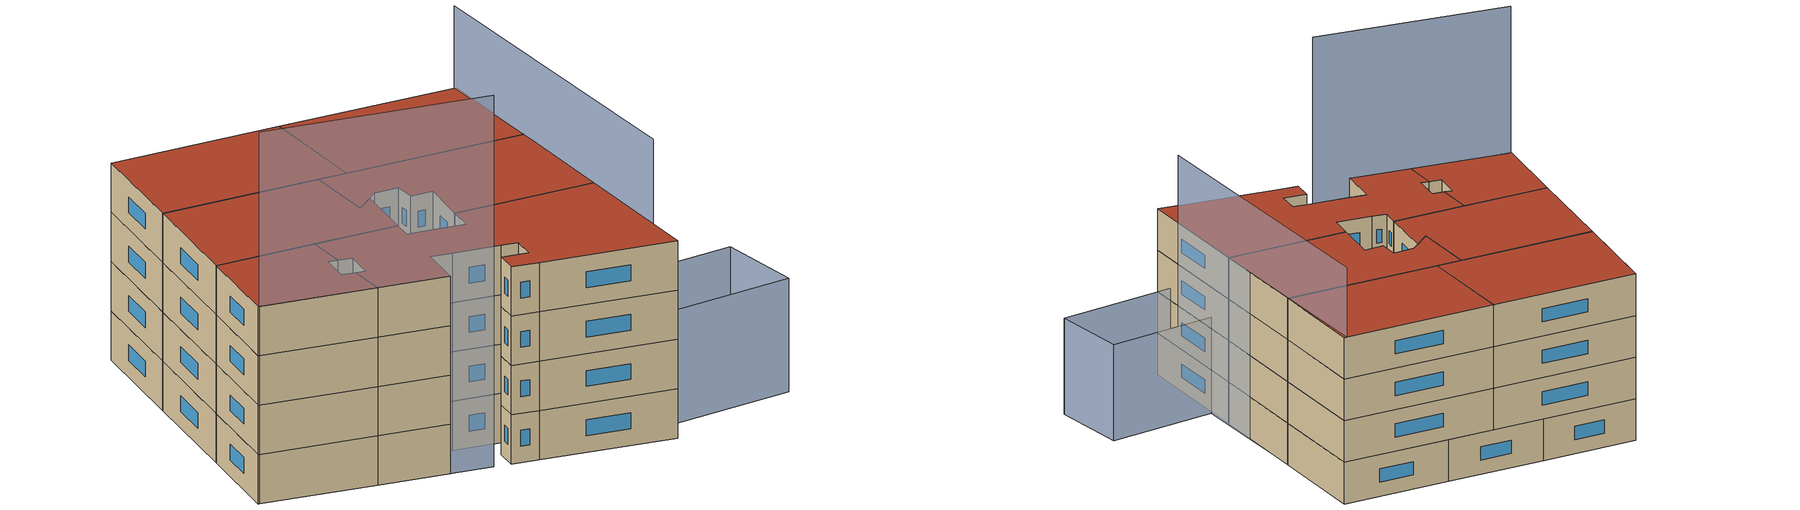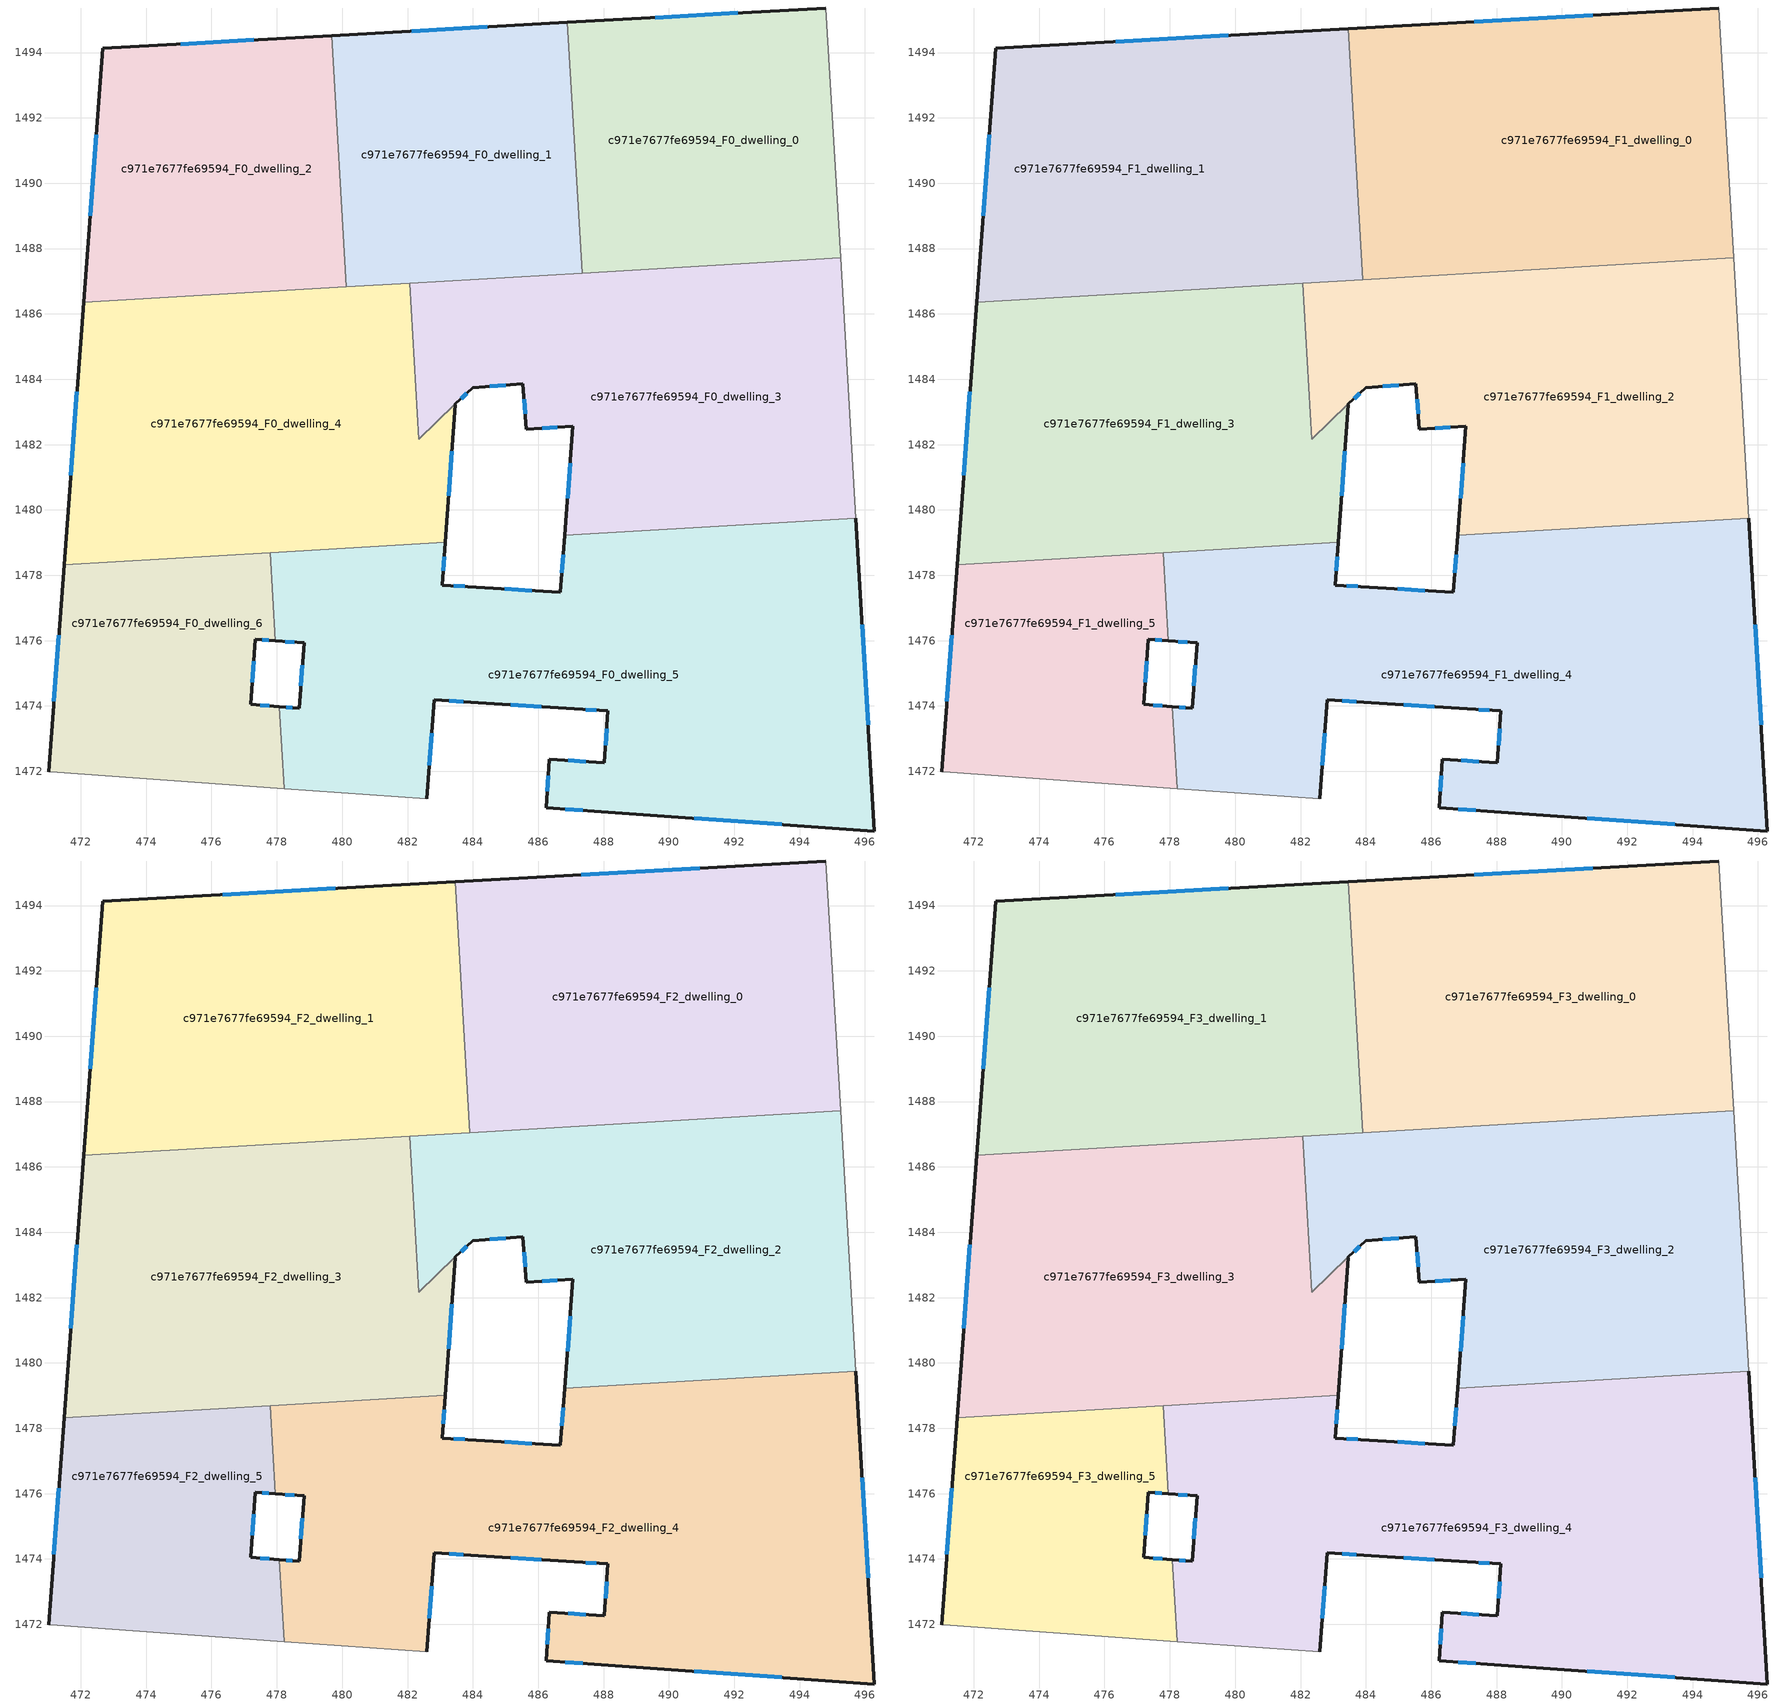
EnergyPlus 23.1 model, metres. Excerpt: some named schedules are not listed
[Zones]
c971e7677fe69594_F0_dwelling_0
 floor ground (EU_floor_Construction): 494.8,1495.36 495.26,1487.71 487.34,1487.25 486.89,1494.92 z0
 wall outside (EU_wall_Construction): 494.8,1495.36 486.89,1494.92 z0:3
 wall to c971e7677fe69594_F0_dwelling_1 (EU_wall_Construction): 486.89,1494.92 487.34,1487.25 z0:3
 wall adiabatic (EU_wall_Construction): 495.26,1487.71 494.8,1495.36 z0:3
 wall to c971e7677fe69594_F0_dwelling_3 (EU_wall_Construction): 487.34,1487.25 495.26,1487.71 z0:3
 window (EU_Window_Construction): 492.11,1495.21 489.58,1495.07 z1.02:1.98
c971e7677fe69594_F0_dwelling_1
 floor ground (EU_floor_Construction): 486.89,1494.92 487.34,1487.25 480.13,1486.83 479.68,1494.52 z0
 wall outside (EU_wall_Construction): 486.89,1494.92 479.68,1494.52 z0:3
 wall to c971e7677fe69594_F0_dwelling_2 (EU_wall_Construction): 479.68,1494.52 480.13,1486.83 z0:3
 wall to c971e7677fe69594_F0_dwelling_4 (EU_wall_Construction): 480.13,1486.83 482.06,1486.94 z0:3
 wall to c971e7677fe69594_F0_dwelling_3 (EU_wall_Construction): 482.07,1486.94 487.34,1487.25 z0:3
 window (EU_Window_Construction): 484.44,1494.79 482.13,1494.66 z1.02:1.98
c971e7677fe69594_F0_dwelling_2
 floor ground (EU_floor_Construction): 479.68,1494.52 480.13,1486.83 472.09,1486.36 472.67,1494.13 z0
 wall outside (EU_wall_Construction): 479.68,1494.52 472.67,1494.13 472.09,1486.36 z0:3
 wall to c971e7677fe69594_F0_dwelling_4 (EU_wall_Construction): 472.09,1486.36 480.13,1486.83 z0:3
 window (EU_Window_Construction): 472.47,1491.48 472.28,1489 / 477.29,1494.39 475.05,1494.26 z1.02:1.98
c971e7677fe69594_F0_dwelling_3
 floor ground (EU_floor_Construction): 495.26,1487.71 495.73,1479.74 486.81,1479.22 487.06,1482.57 485.64,1482.47 485.53,1483.86 484,1483.75 483.45,1483.23 482.35,1482.17 482.07,1486.94 z0
 wall outside (EU_wall_Construction): 483.45,1483.23 484,1483.75 485.53,1483.86 485.64,1482.47 487.06,1482.57 486.81,1479.22 z0:3
 wall to c971e7677fe69594_F0_dwelling_4 (EU_wall_Construction): 482.07,1486.94 482.35,1482.17 483.45,1483.23 z0:3
 wall adiabatic (EU_wall_Construction): 495.73,1479.74 495.26,1487.71 z0:3
 wall to c971e7677fe69594_F0_dwelling_5 (EU_wall_Construction): 486.81,1479.22 495.73,1479.74 z0:3
 window (EU_Window_Construction): 486.12,1482.5 486.58,1482.53 / 485.57,1483.39 485.6,1482.94 / 484.52,1483.79 485.01,1483.82 / 483.64,1483.41 483.81,1483.57 / 486.98,1481.43 486.9,1480.36 z1.02:1.98
c971e7677fe69594_F0_dwelling_4
 floor ground (EU_floor_Construction): 482.06,1486.94 482.35,1482.17 483.45,1483.23 483.15,1479.01 471.49,1478.32 472.09,1486.36 z0
 wall outside (EU_wall_Construction): 483.15,1479.01 483.45,1483.23 / 472.09,1486.36 471.49,1478.32 z0:3
 wall to c971e7677fe69594_F0_dwelling_6 (EU_wall_Construction): 471.49,1478.32 477.8,1478.69 z0:3
 wall to c971e7677fe69594_F0_dwelling_5 (EU_wall_Construction): 477.8,1478.69 483.15,1479.01 z0:3
 window (EU_Window_Construction): 483.26,1480.44 483.35,1481.79 / 471.88,1483.62 471.69,1481.06 z1.02:1.98
c971e7677fe69594_F0_dwelling_5
 floor ground (EU_floor_Construction): 495.73,1479.74 496.29,1470.17 487.93,1470.77 486.25,1470.88 486.34,1472.37 488.03,1472.26 488.13,1473.85 487.1,1473.91 484.16,1474.1 482.81,1474.2 482.58,1471.16 478.22,1471.47 478.07,1473.98 478.69,1473.94 478.83,1475.93 477.96,1476 477.8,1478.69 483.15,1479.01 483.06,1477.7 484.1,1477.64 486.68,1477.48 486.81,1479.22 z0
 wall outside (EU_wall_Construction): 482.58,1471.16 482.81,1474.2 484.16,1474.1 487.1,1473.91 488.13,1473.85 488.03,1472.26 486.34,1472.37 486.25,1470.88 487.93,1470.77 496.29,1470.17 495.73,1479.74 / 477.96,1476 478.83,1475.93 478.69,1473.94 478.07,1473.98 / 486.81,1479.22 486.68,1477.48 484.1,1477.64 483.06,1477.7 483.15,1479.01 z0:3
 wall adiabatic (EU_wall_Construction): 478.22,1471.47 482.58,1471.16 z0:3
 wall to c971e7677fe69594_F0_dwelling_6 (EU_wall_Construction): 478.07,1473.98 478.22,1471.47 / 477.8,1478.69 477.96,1476 z0:3
 window (EU_Window_Construction): 482.66,1472.19 482.73,1473.16 / 478.48,1473.95 478.28,1473.97 / 478.78,1475.25 478.74,1474.61 / 478.25,1475.97 478.53,1475.95 / 483.09,1478.15 483.12,1478.56 / 483.75,1477.66 483.42,1477.68 / 485.8,1477.53 484.98,1477.58 / 486.77,1478.63 486.72,1478.07 / 496.1,1473.43 495.92,1476.49 / 490.78,1470.57 493.45,1470.38 / 486.82,1470.84 487.36,1470.81 / 486.31,1471.87 486.28,1471.39 / 487.45,1472.3 486.92,1472.34 / 488.09,1473.31 488.06,1472.8 / 487.45,1473.89 487.78,1473.87 / 485.16,1474.04 486.1,1473.98 / 483.27,1474.17 483.7,1474.13 z1.02:1.98
c971e7677fe69594_F0_dwelling_6
 floor ground (EU_floor_Construction): 477.8,1478.69 477.96,1476 477.34,1476.04 477.2,1474.05 478.07,1473.98 478.22,1471.47 471.07,1471.98 471.01,1471.98 471.49,1478.32 z0
 wall outside (EU_wall_Construction): 478.07,1473.98 477.2,1474.05 477.34,1476.04 477.96,1476 / 471.49,1478.32 471.01,1471.98 z0:3
 wall adiabatic (EU_wall_Construction): 471.01,1471.98 471.07,1471.98 478.22,1471.47 z0:3
 window (EU_Window_Construction): 477.55,1476.03 477.75,1476.01 / 477.25,1474.73 477.29,1475.37 / 477.77,1474.01 477.49,1474.03 / 471.32,1476.17 471.17,1474.14 z1.02:1.98
c971e7677fe69594_F1_dwelling_0
 floor to c971e7677fe69594_F0_dwelling_0 (EU_floor_Construction): 494.8,1495.36 495.26,1487.71 487.34,1487.25 486.89,1494.92 z3
 floor to c971e7677fe69594_F0_dwelling_1 (EU_floor_Construction): 486.89,1494.92 487.34,1487.25 483.9,1487.05 483.45,1494.73 z3
 wall outside (EU_wall_Construction): 494.8,1495.36 483.45,1494.73 z3:6
 wall to c971e7677fe69594_F1_dwelling_1 (EU_wall_Construction): 483.45,1494.73 483.9,1487.05 z3:6
 wall adiabatic (EU_wall_Construction): 495.26,1487.71 494.8,1495.36 z3:6
 wall to c971e7677fe69594_F1_dwelling_2 (EU_wall_Construction): 483.9,1487.05 495.26,1487.71 z3:6
 window (EU_Window_Construction): 490.94,1495.15 487.32,1494.95 z4.02:4.98
c971e7677fe69594_F1_dwelling_1
 floor to c971e7677fe69594_F0_dwelling_1 (EU_floor_Construction): 483.45,1494.73 483.9,1487.05 480.13,1486.83 479.68,1494.52 z3
 floor to c971e7677fe69594_F0_dwelling_2 (EU_floor_Construction): 479.68,1494.52 480.13,1486.83 472.09,1486.36 472.67,1494.13 z3
 wall outside (EU_wall_Construction): 483.45,1494.73 472.67,1494.13 472.09,1486.36 z3:6
 wall to c971e7677fe69594_F1_dwelling_3 (EU_wall_Construction): 472.09,1486.36 482.06,1486.94 z3:6
 wall to c971e7677fe69594_F1_dwelling_2 (EU_wall_Construction): 482.07,1486.94 483.9,1487.05 z3:6
 window (EU_Window_Construction): 472.47,1491.48 472.28,1489 / 479.78,1494.53 476.34,1494.33 z4.02:4.98
c971e7677fe69594_F1_dwelling_2
 floor to c971e7677fe69594_F0_dwelling_3 (EU_floor_Construction): 495.26,1487.71 495.73,1479.74 486.81,1479.22 487.06,1482.57 485.64,1482.47 485.53,1483.86 484,1483.75 483.45,1483.23 482.35,1482.17 482.07,1486.94 z3
 wall outside (EU_wall_Construction): 483.45,1483.23 484,1483.75 485.53,1483.86 485.64,1482.47 487.06,1482.57 486.81,1479.22 z3:6
 wall to c971e7677fe69594_F1_dwelling_3 (EU_wall_Construction): 482.07,1486.94 482.35,1482.17 483.45,1483.23 z3:6
 wall adiabatic (EU_wall_Construction): 495.73,1479.74 495.26,1487.71 z3:6
 wall to c971e7677fe69594_F1_dwelling_4 (EU_wall_Construction): 486.81,1479.22 495.73,1479.74 z3:6
 window (EU_Window_Construction): 486.12,1482.5 486.58,1482.53 / 485.57,1483.39 485.6,1482.94 / 484.52,1483.79 485.01,1483.82 / 483.64,1483.41 483.81,1483.57 / 486.98,1481.43 486.9,1480.36 z4.02:4.98
c971e7677fe69594_F1_dwelling_3
 floor to c971e7677fe69594_F0_dwelling_4 (EU_floor_Construction): 482.06,1486.94 482.35,1482.17 483.45,1483.23 483.15,1479.01 471.49,1478.32 472.09,1486.36 z3
 wall outside (EU_wall_Construction): 483.15,1479.01 483.45,1483.23 / 472.09,1486.36 471.49,1478.32 z3:6
 wall to c971e7677fe69594_F1_dwelling_5 (EU_wall_Construction): 471.49,1478.32 477.8,1478.69 z3:6
 wall to c971e7677fe69594_F1_dwelling_4 (EU_wall_Construction): 477.8,1478.69 483.15,1479.01 z3:6
 window (EU_Window_Construction): 483.26,1480.44 483.35,1481.79 / 471.88,1483.62 471.69,1481.06 z4.02:4.98
c971e7677fe69594_F1_dwelling_4
 floor to c971e7677fe69594_F0_dwelling_5 (EU_floor_Construction): 495.73,1479.74 496.29,1470.17 487.93,1470.77 486.25,1470.88 486.34,1472.37 488.03,1472.26 488.13,1473.85 487.1,1473.91 484.16,1474.1 482.81,1474.2 482.58,1471.16 478.22,1471.47 478.07,1473.98 478.69,1473.94 478.83,1475.93 477.96,1476 477.8,1478.69 483.15,1479.01 483.06,1477.7 484.1,1477.64 486.68,1477.48 486.81,1479.22 z3
 wall outside (EU_wall_Construction): 482.58,1471.16 482.81,1474.2 484.16,1474.1 487.1,1473.91 488.13,1473.85 488.03,1472.26 486.34,1472.37 486.25,1470.88 487.93,1470.77 496.29,1470.17 495.73,1479.74 / 477.96,1476 478.83,1475.93 478.69,1473.94 478.07,1473.98 / 486.81,1479.22 486.68,1477.48 484.1,1477.64 483.06,1477.7 483.15,1479.01 z3:6
 wall adiabatic (EU_wall_Construction): 478.22,1471.47 482.58,1471.16 z3:6
 wall to c971e7677fe69594_F1_dwelling_5 (EU_wall_Construction): 478.07,1473.98 478.22,1471.47 / 477.8,1478.69 477.96,1476 z3:6
 window (EU_Window_Construction): 482.66,1472.19 482.73,1473.16 / 478.48,1473.95 478.28,1473.97 / 478.78,1475.25 478.74,1474.61 / 478.25,1475.97 478.53,1475.95 / 483.09,1478.15 483.12,1478.56 / 483.75,1477.66 483.42,1477.68 / 485.8,1477.53 484.98,1477.58 / 486.77,1478.63 486.72,1478.07 / 496.1,1473.43 495.92,1476.49 / 490.78,1470.57 493.45,1470.38 / 486.82,1470.84 487.36,1470.81 / 486.31,1471.87 486.28,1471.39 / 487.45,1472.3 486.92,1472.34 / 488.09,1473.31 488.06,1472.8 / 487.45,1473.89 487.78,1473.87 / 485.16,1474.04 486.1,1473.98 / 483.27,1474.17 483.7,1474.13 z4.02:4.98
c971e7677fe69594_F1_dwelling_5
 floor to c971e7677fe69594_F0_dwelling_6 (EU_floor_Construction): 477.8,1478.69 477.96,1476 477.34,1476.04 477.2,1474.05 478.07,1473.98 478.22,1471.47 471.07,1471.98 471.01,1471.98 471.49,1478.32 z3
 wall outside (EU_wall_Construction): 478.07,1473.98 477.2,1474.05 477.34,1476.04 477.96,1476 / 471.49,1478.32 471.01,1471.98 z3:6
 wall adiabatic (EU_wall_Construction): 471.01,1471.98 471.07,1471.98 478.22,1471.47 z3:6
 window (EU_Window_Construction): 477.55,1476.03 477.75,1476.01 / 477.25,1474.73 477.29,1475.37 / 477.77,1474.01 477.49,1474.03 / 471.32,1476.17 471.17,1474.14 z4.02:4.98
c971e7677fe69594_F2_dwelling_0
 floor to c971e7677fe69594_F1_dwelling_0 (EU_floor_Construction): 494.8,1495.36 495.26,1487.71 483.9,1487.05 483.45,1494.73 z6
 wall outside (EU_wall_Construction): 494.8,1495.36 483.45,1494.73 z6:9
 wall to c971e7677fe69594_F2_dwelling_1 (EU_wall_Construction): 483.45,1494.73 483.9,1487.05 z6:9
 wall adiabatic (EU_wall_Construction): 495.26,1487.71 494.8,1495.36 z6:9
 wall to c971e7677fe69594_F2_dwelling_2 (EU_wall_Construction): 483.9,1487.05 495.26,1487.71 z6:9
 window (EU_Window_Construction): 490.94,1495.15 487.32,1494.95 z7.02:7.98
c971e7677fe69594_F2_dwelling_1
 floor to c971e7677fe69594_F1_dwelling_1 (EU_floor_Construction): 483.45,1494.73 483.9,1487.05 472.09,1486.36 472.67,1494.13 z6
 wall outside (EU_wall_Construction): 483.45,1494.73 472.67,1494.13 472.09,1486.36 z6:9
 wall to c971e7677fe69594_F2_dwelling_3 (EU_wall_Construction): 472.09,1486.36 482.06,1486.94 z6:9
 wall to c971e7677fe69594_F2_dwelling_2 (EU_wall_Construction): 482.07,1486.94 483.9,1487.05 z6:9
 window (EU_Window_Construction): 472.47,1491.48 472.28,1489 / 479.78,1494.53 476.34,1494.33 z7.02:7.98
c971e7677fe69594_F2_dwelling_2
 floor to c971e7677fe69594_F1_dwelling_2 (EU_floor_Construction): 495.26,1487.71 495.73,1479.74 486.81,1479.22 487.06,1482.57 485.64,1482.47 485.53,1483.86 484,1483.75 483.45,1483.23 482.35,1482.17 482.07,1486.94 z6
 wall outside (EU_wall_Construction): 483.45,1483.23 484,1483.75 485.53,1483.86 485.64,1482.47 487.06,1482.57 486.81,1479.22 z6:9
 wall to c971e7677fe69594_F2_dwelling_3 (EU_wall_Construction): 482.07,1486.94 482.35,1482.17 483.45,1483.23 z6:9
 wall adiabatic (EU_wall_Construction): 495.73,1479.74 495.26,1487.71 z6:9
 wall to c971e7677fe69594_F2_dwelling_4 (EU_wall_Construction): 486.81,1479.22 495.73,1479.74 z6:9
 window (EU_Window_Construction): 486.12,1482.5 486.58,1482.53 / 485.57,1483.39 485.6,1482.94 / 484.52,1483.79 485.01,1483.82 / 483.64,1483.41 483.81,1483.57 / 486.98,1481.43 486.9,1480.36 z7.02:7.98
c971e7677fe69594_F2_dwelling_3
 floor to c971e7677fe69594_F1_dwelling_3 (EU_floor_Construction): 482.06,1486.94 482.35,1482.17 483.45,1483.23 483.15,1479.01 471.49,1478.32 472.09,1486.36 z6
 wall outside (EU_wall_Construction): 483.15,1479.01 483.45,1483.23 / 472.09,1486.36 471.49,1478.32 z6:9
 wall to c971e7677fe69594_F2_dwelling_5 (EU_wall_Construction): 471.49,1478.32 477.8,1478.69 z6:9
 wall to c971e7677fe69594_F2_dwelling_4 (EU_wall_Construction): 477.8,1478.69 483.15,1479.01 z6:9
 window (EU_Window_Construction): 483.26,1480.44 483.35,1481.79 / 471.88,1483.62 471.69,1481.06 z7.02:7.98
c971e7677fe69594_F2_dwelling_4
 floor to c971e7677fe69594_F1_dwelling_4 (EU_floor_Construction): 495.73,1479.74 496.29,1470.17 487.93,1470.77 486.25,1470.88 486.34,1472.37 488.03,1472.26 488.13,1473.85 487.1,1473.91 484.16,1474.1 482.81,1474.2 482.58,1471.16 478.22,1471.47 478.07,1473.98 478.69,1473.94 478.83,1475.93 477.96,1476 477.8,1478.69 483.15,1479.01 483.06,1477.7 484.1,1477.64 486.68,1477.48 486.81,1479.22 z6
 wall outside (EU_wall_Construction): 482.58,1471.16 482.81,1474.2 484.16,1474.1 487.1,1473.91 488.13,1473.85 488.03,1472.26 486.34,1472.37 486.25,1470.88 487.93,1470.77 496.29,1470.17 495.73,1479.74 / 477.96,1476 478.83,1475.93 478.69,1473.94 478.07,1473.98 / 486.81,1479.22 486.68,1477.48 484.1,1477.64 483.06,1477.7 483.15,1479.01 z6:9
 wall adiabatic (EU_wall_Construction): 478.22,1471.47 482.58,1471.16 z6:9
 wall to c971e7677fe69594_F2_dwelling_5 (EU_wall_Construction): 478.07,1473.98 478.22,1471.47 / 477.8,1478.69 477.96,1476 z6:9
 window (EU_Window_Construction): 482.66,1472.19 482.73,1473.16 / 478.48,1473.95 478.28,1473.97 / 478.78,1475.25 478.74,1474.61 / 478.25,1475.97 478.53,1475.95 / 483.09,1478.15 483.12,1478.56 / 483.75,1477.66 483.42,1477.68 / 485.8,1477.53 484.98,1477.58 / 486.77,1478.63 486.72,1478.07 / 496.1,1473.43 495.92,1476.49 / 490.78,1470.57 493.45,1470.38 / 486.82,1470.84 487.36,1470.81 / 486.31,1471.87 486.28,1471.39 / 487.45,1472.3 486.92,1472.34 / 488.09,1473.31 488.06,1472.8 / 487.45,1473.89 487.78,1473.87 / 485.16,1474.04 486.1,1473.98 / 483.27,1474.17 483.7,1474.13 z7.02:7.98
c971e7677fe69594_F2_dwelling_5
 floor to c971e7677fe69594_F1_dwelling_5 (EU_floor_Construction): 477.8,1478.69 477.96,1476 477.34,1476.04 477.2,1474.05 478.07,1473.98 478.22,1471.47 471.07,1471.98 471.01,1471.98 471.49,1478.32 z6
 wall outside (EU_wall_Construction): 478.07,1473.98 477.2,1474.05 477.34,1476.04 477.96,1476 / 471.49,1478.32 471.01,1471.98 z6:9
 wall adiabatic (EU_wall_Construction): 471.01,1471.98 471.07,1471.98 478.22,1471.47 z6:9
 window (EU_Window_Construction): 477.55,1476.03 477.75,1476.01 / 477.25,1474.73 477.29,1475.37 / 477.77,1474.01 477.49,1474.03 / 471.32,1476.17 471.17,1474.14 z7.02:7.98
c971e7677fe69594_F3_dwelling_0
 floor to c971e7677fe69594_F2_dwelling_0 (EU_floor_Construction): 494.8,1495.36 495.26,1487.71 483.9,1487.05 483.45,1494.73 z9
 wall outside (EU_wall_Construction): 494.8,1495.36 483.45,1494.73 z9:12
 wall to c971e7677fe69594_F3_dwelling_1 (EU_wall_Construction): 483.45,1494.73 483.9,1487.05 z9:12
 wall adiabatic (EU_wall_Construction): 495.26,1487.71 494.8,1495.36 z9:12
 wall to c971e7677fe69594_F3_dwelling_2 (EU_wall_Construction): 483.9,1487.05 495.26,1487.71 z9:12
 window (EU_Window_Construction): 490.94,1495.15 487.32,1494.95 z10.02:10.98
 roof outside (EU_roof_Construction): 495.26,1487.71 494.8,1495.36 483.45,1494.73 483.9,1487.05 z12
c971e7677fe69594_F3_dwelling_1
 floor to c971e7677fe69594_F2_dwelling_1 (EU_floor_Construction): 483.45,1494.73 483.9,1487.05 472.09,1486.36 472.67,1494.13 z9
 wall outside (EU_wall_Construction): 483.45,1494.73 472.67,1494.13 472.09,1486.36 z9:12
 wall to c971e7677fe69594_F3_dwelling_3 (EU_wall_Construction): 472.09,1486.36 482.06,1486.94 z9:12
 wall to c971e7677fe69594_F3_dwelling_2 (EU_wall_Construction): 482.07,1486.94 483.9,1487.05 z9:12
 window (EU_Window_Construction): 472.47,1491.48 472.28,1489 / 479.78,1494.53 476.34,1494.33 z10.02:10.98
 roof outside (EU_roof_Construction): 483.9,1487.05 483.45,1494.73 472.67,1494.13 472.09,1486.36 z12
c971e7677fe69594_F3_dwelling_2
 floor to c971e7677fe69594_F2_dwelling_2 (EU_floor_Construction): 495.26,1487.71 495.73,1479.74 486.81,1479.22 487.06,1482.57 485.64,1482.47 485.53,1483.86 484,1483.75 483.45,1483.23 482.35,1482.17 482.07,1486.94 z9
 wall outside (EU_wall_Construction): 483.45,1483.23 484,1483.75 485.53,1483.86 485.64,1482.47 487.06,1482.57 486.81,1479.22 z9:12
 wall to c971e7677fe69594_F3_dwelling_3 (EU_wall_Construction): 482.07,1486.94 482.35,1482.17 483.45,1483.23 z9:12
 wall adiabatic (EU_wall_Construction): 495.73,1479.74 495.26,1487.71 z9:12
 wall to c971e7677fe69594_F3_dwelling_4 (EU_wall_Construction): 486.81,1479.22 495.73,1479.74 z9:12
 window (EU_Window_Construction): 486.12,1482.5 486.58,1482.53 / 485.57,1483.39 485.6,1482.94 / 484.52,1483.79 485.01,1483.82 / 483.64,1483.41 483.81,1483.57 / 486.98,1481.43 486.9,1480.36 z10.02:10.98
 roof outside (EU_roof_Construction): 495.73,1479.74 495.26,1487.71 482.07,1486.94 482.35,1482.17 483.45,1483.23 484,1483.75 485.53,1483.86 485.64,1482.47 487.06,1482.57 486.81,1479.22 z12
c971e7677fe69594_F3_dwelling_3
 floor to c971e7677fe69594_F2_dwelling_3 (EU_floor_Construction): 482.06,1486.94 482.35,1482.17 483.45,1483.23 483.15,1479.01 471.49,1478.32 472.09,1486.36 z9
 wall outside (EU_wall_Construction): 483.15,1479.01 483.45,1483.23 / 472.09,1486.36 471.49,1478.32 z9:12
 wall to c971e7677fe69594_F3_dwelling_5 (EU_wall_Construction): 471.49,1478.32 477.8,1478.69 z9:12
 wall to c971e7677fe69594_F3_dwelling_4 (EU_wall_Construction): 477.8,1478.69 483.15,1479.01 z9:12
 window (EU_Window_Construction): 483.26,1480.44 483.35,1481.79 / 471.88,1483.62 471.69,1481.06 z10.02:10.98
 roof outside (EU_roof_Construction): 483.15,1479.01 483.45,1483.23 482.35,1482.17 482.06,1486.94 472.09,1486.36 471.49,1478.32 z12
c971e7677fe69594_F3_dwelling_4
 floor to c971e7677fe69594_F2_dwelling_4 (EU_floor_Construction): 495.73,1479.74 496.29,1470.17 487.93,1470.77 486.25,1470.88 486.34,1472.37 488.03,1472.26 488.13,1473.85 487.1,1473.91 484.16,1474.1 482.81,1474.2 482.58,1471.16 478.22,1471.47 478.07,1473.98 478.69,1473.94 478.83,1475.93 477.96,1476 477.8,1478.69 483.15,1479.01 483.06,1477.7 484.1,1477.64 486.68,1477.48 486.81,1479.22 z9
 wall outside (EU_wall_Construction): 482.58,1471.16 482.81,1474.2 484.16,1474.1 487.1,1473.91 488.13,1473.85 488.03,1472.26 486.34,1472.37 486.25,1470.88 487.93,1470.77 496.29,1470.17 495.73,1479.74 / 477.96,1476 478.83,1475.93 478.69,1473.94 478.07,1473.98 / 486.81,1479.22 486.68,1477.48 484.1,1477.64 483.06,1477.7 483.15,1479.01 z9:12
 wall adiabatic (EU_wall_Construction): 478.22,1471.47 482.58,1471.16 z9:12
 wall to c971e7677fe69594_F3_dwelling_5 (EU_wall_Construction): 478.07,1473.98 478.22,1471.47 / 477.8,1478.69 477.96,1476 z9:12
 window (EU_Window_Construction): 482.66,1472.19 482.73,1473.16 / 478.48,1473.95 478.28,1473.97 / 478.78,1475.25 478.74,1474.61 / 478.25,1475.97 478.53,1475.95 / 483.09,1478.15 483.12,1478.56 / 483.75,1477.66 483.42,1477.68 / 485.8,1477.53 484.98,1477.58 / 486.77,1478.63 486.72,1478.07 / 496.1,1473.43 495.92,1476.49 / 490.78,1470.57 493.45,1470.38 / 486.82,1470.84 487.36,1470.81 / 486.31,1471.87 486.28,1471.39 / 487.45,1472.3 486.92,1472.34 / 488.09,1473.31 488.06,1472.8 / 487.45,1473.89 487.78,1473.87 / 485.16,1474.04 486.1,1473.98 / 483.27,1474.17 483.7,1474.13 z10.02:10.98
 roof outside (EU_roof_Construction): 496.29,1470.17 495.73,1479.74 486.81,1479.22 486.68,1477.48 484.1,1477.64 483.06,1477.7 483.15,1479.01 477.8,1478.69 477.96,1476 478.83,1475.93 478.69,1473.94 478.07,1473.98 478.22,1471.47 482.58,1471.16 482.81,1474.2 484.16,1474.1 487.1,1473.91 488.13,1473.85 488.03,1472.26 486.34,1472.37 486.25,1470.88 487.93,1470.77 z12
c971e7677fe69594_F3_dwelling_5
 floor to c971e7677fe69594_F2_dwelling_5 (EU_floor_Construction): 477.8,1478.69 477.96,1476 477.34,1476.04 477.2,1474.05 478.07,1473.98 478.22,1471.47 471.07,1471.98 471.01,1471.98 471.49,1478.32 z9
 wall outside (EU_wall_Construction): 478.07,1473.98 477.2,1474.05 477.34,1476.04 477.96,1476 / 471.49,1478.32 471.01,1471.98 z9:12
 wall adiabatic (EU_wall_Construction): 471.01,1471.98 471.07,1471.98 478.22,1471.47 z9:12
 window (EU_Window_Construction): 477.55,1476.03 477.75,1476.01 / 477.25,1474.73 477.29,1475.37 / 477.77,1474.01 477.49,1474.03 / 471.32,1476.17 471.17,1474.14 z10.02:10.98
 roof outside (EU_roof_Construction): 478.22,1471.47 478.07,1473.98 477.2,1474.05 477.34,1476.04 477.96,1476 477.8,1478.69 471.49,1478.32 471.01,1471.98 471.07,1471.98 z12
shading: 471.07,1471.98 485.22,1470.98 z0:22.6; 504.8,1473.43 496.19,1471.93 / 496.19,1471.93 495.23,1477.44 / 495.23,1477.44 503.84,1478.94 / 503.84,1478.94 504.8,1473.43 z0:6.9; 496.28,1473.28 494.64,1495.35 z0:17
[Building]
EU S2 Campaign: North Axis=0; Terrain=City; Solar Distribution=FullExterior
[Site:Location]
Vienna: Latitude=48; Longitude=16.5; Time Zone=1; Elevation=183
[SizingPeriod:WeatherFileDays]
AnnualSizingPeriod: Begin Month=1; Begin Day of Month=1; End Month=12; End Day of Month=31; Day of Week for Start Day=Monday; Use Weather File Daylight Saving Period=No; Use Weather File Rain and Snow Indicators=No
[MATERIAL]
EU_InternalMass_Material: Roughness=MediumRough; Thickness=0.1; Conductivity=1; Density=1800; Specific Heat=900; Thermal Absorptance=0.9; Solar Absorptance=0.7; Visible Absorptance=0.7
[MATERIAL:NOMASS] Roughness=MediumRough; Thermal Absorptance=0.9; Solar Absorptance=0.7; Visible Absorptance=0.7
Name | Thermal Resistance
EU_wall_NoMass | 0.942466
EU_roof_NoMass | 0.551687
EU_floor_NoMass | 0.66527
[WINDOWMATERIAL:SIMPLEGLAZINGSYSTEM]
EU_Window_SimpleGlazing: UFactor=2.03367; Solar Heat Gain Coefficient=0.65; Visible Transmittance=0.65
[CONSTRUCTION]
EU_wall_Construction: EU_wall_NoMass
EU_roof_Construction: EU_roof_NoMass
EU_floor_Construction: EU_floor_NoMass
EU_Window_Construction: EU_Window_SimpleGlazing
EU_InternalMass_Construction: EU_InternalMass_Material
[ZONE] Type=1; Multiplier=1; Ceiling Height=autocalculate; Floor Area=autocalculate; Part of Total Floor Area=Yes
Name | Volume
c971e7677fe69594_F0_dwelling_0 | 182.466
c971e7677fe69594_F1_dwelling_0; c971e7677fe69594_F2_dwelling_0; c971e7677fe69594_F3_dwelling_0 | 261.905
c971e7677fe69594_F0_dwelling_1 | 166.741
c971e7677fe69594_F1_dwelling_1; c971e7677fe69594_F2_dwelling_1; c971e7677fe69594_F3_dwelling_1 | 261.893
c971e7677fe69594_F0_dwelling_2 | 174.593
c971e7677fe69594_F1_dwelling_2; c971e7677fe69594_F2_dwelling_2; c971e7677fe69594_F3_dwelling_2; c971e7677fe69594_F0_dwelling_3 | 261.847
c971e7677fe69594_F1_dwelling_3; c971e7677fe69594_F2_dwelling_3; c971e7677fe69594_F3_dwelling_3; c971e7677fe69594_F0_dwelling_4 | 261.812
c971e7677fe69594_F1_dwelling_4; c971e7677fe69594_F2_dwelling_4; c971e7677fe69594_F3_dwelling_4; c971e7677fe69594_F0_dwelling_5 | 390.715
c971e7677fe69594_F1_dwelling_5; c971e7677fe69594_F2_dwelling_5; c971e7677fe69594_F3_dwelling_5; c971e7677fe69594_F0_dwelling_6 | 133.061
[INTERNALMASS] Construction=EU_InternalMass_Construction
Name | Zone or ZoneList | Surface Area
c971e7677fe69594_F0_dwelling_0_EU_InternalMass | c971e7677fe69594_F0_dwelling_0 | 60.8219
c971e7677fe69594_F0_dwelling_1_EU_InternalMass | c971e7677fe69594_F0_dwelling_1 | 55.5805
c971e7677fe69594_F0_dwelling_2_EU_InternalMass | c971e7677fe69594_F0_dwelling_2 | 58.1977
c971e7677fe69594_F0_dwelling_3_EU_InternalMass | c971e7677fe69594_F0_dwelling_3 | 87.2842
c971e7677fe69594_F0_dwelling_4_EU_InternalMass | c971e7677fe69594_F0_dwelling_4 | 87.2835
c971e7677fe69594_F0_dwelling_5_EU_InternalMass | c971e7677fe69594_F0_dwelling_5 | 130.239
c971e7677fe69594_F0_dwelling_6_EU_InternalMass | c971e7677fe69594_F0_dwelling_6 | 44.354
c971e7677fe69594_F1_dwelling_0_EU_InternalMass | c971e7677fe69594_F1_dwelling_0 | 87.3018
c971e7677fe69594_F1_dwelling_1_EU_InternalMass | c971e7677fe69594_F1_dwelling_1 | 87.2977
c971e7677fe69594_F1_dwelling_2_EU_InternalMass | c971e7677fe69594_F1_dwelling_2 | 87.2842
c971e7677fe69594_F1_dwelling_3_EU_InternalMass | c971e7677fe69594_F1_dwelling_3 | 87.2835
c971e7677fe69594_F1_dwelling_4_EU_InternalMass | c971e7677fe69594_F1_dwelling_4 | 130.239
c971e7677fe69594_F1_dwelling_5_EU_InternalMass | c971e7677fe69594_F1_dwelling_5 | 44.354
c971e7677fe69594_F2_dwelling_0_EU_InternalMass | c971e7677fe69594_F2_dwelling_0 | 87.3018
c971e7677fe69594_F2_dwelling_1_EU_InternalMass | c971e7677fe69594_F2_dwelling_1 | 87.2977
c971e7677fe69594_F2_dwelling_2_EU_InternalMass | c971e7677fe69594_F2_dwelling_2 | 87.2842
c971e7677fe69594_F2_dwelling_3_EU_InternalMass | c971e7677fe69594_F2_dwelling_3 | 87.2835
c971e7677fe69594_F2_dwelling_4_EU_InternalMass | c971e7677fe69594_F2_dwelling_4 | 130.239
c971e7677fe69594_F2_dwelling_5_EU_InternalMass | c971e7677fe69594_F2_dwelling_5 | 44.354
c971e7677fe69594_F3_dwelling_0_EU_InternalMass | c971e7677fe69594_F3_dwelling_0 | 87.3018
c971e7677fe69594_F3_dwelling_1_EU_InternalMass | c971e7677fe69594_F3_dwelling_1 | 87.2977
c971e7677fe69594_F3_dwelling_2_EU_InternalMass | c971e7677fe69594_F3_dwelling_2 | 87.2842
c971e7677fe69594_F3_dwelling_3_EU_InternalMass | c971e7677fe69594_F3_dwelling_3 | 87.2835
c971e7677fe69594_F3_dwelling_4_EU_InternalMass | c971e7677fe69594_F3_dwelling_4 | 130.239
c971e7677fe69594_F3_dwelling_5_EU_InternalMass | c971e7677fe69594_F3_dwelling_5 | 44.354
[OTHEREQUIPMENT] Fuel Type=Electricity; Design Level Calculation Method=Watts/Area; Power per Zone Floor Area=1; Fraction Latent=0; Fraction Radiant=0; Fraction Lost=0; Carbon Dioxide Generation Rate=0; EndUse Subcategory=EU_Step8_InternalGains
Name | Zone or ZoneList or Space or SpaceList | Schedule
EU_Step8_InternalGain_c971e7677fe69594_F0_dwelling_0_f000 | c971e7677fe69594_F0_dwelling_0 | EU_Step8_GainSchedule_c971e7677fe69594_F0_dwelling_0_f000
EU_Step8_InternalGain_c971e7677fe69594_F0_dwelling_1_f000 | c971e7677fe69594_F0_dwelling_1 | EU_Step8_GainSchedule_c971e7677fe69594_F0_dwelling_1_f000
EU_Step8_InternalGain_c971e7677fe69594_F0_dwelling_2_f000 | c971e7677fe69594_F0_dwelling_2 | EU_Step8_GainSchedule_c971e7677fe69594_F0_dwelling_2_f000
EU_Step8_InternalGain_c971e7677fe69594_F0_dwelling_3_f000 | c971e7677fe69594_F0_dwelling_3 | EU_Step8_GainSchedule_c971e7677fe69594_F0_dwelling_3_f000
EU_Step8_InternalGain_c971e7677fe69594_F0_dwelling_4_f000 | c971e7677fe69594_F0_dwelling_4 | EU_Step8_GainSchedule_c971e7677fe69594_F0_dwelling_4_f000
EU_Step8_InternalGain_c971e7677fe69594_F0_dwelling_5_f000 | c971e7677fe69594_F0_dwelling_5 | EU_Step8_GainSchedule_c971e7677fe69594_F0_dwelling_5_f000
EU_Step8_InternalGain_c971e7677fe69594_F0_dwelling_6_f000 | c971e7677fe69594_F0_dwelling_6 | EU_Step8_GainSchedule_c971e7677fe69594_F0_dwelling_6_f000
EU_Step8_InternalGain_c971e7677fe69594_F1_dwelling_0_f000 | c971e7677fe69594_F1_dwelling_0 | EU_Step8_GainSchedule_c971e7677fe69594_F1_dwelling_0_f000
EU_Step8_InternalGain_c971e7677fe69594_F1_dwelling_1_f000 | c971e7677fe69594_F1_dwelling_1 | EU_Step8_GainSchedule_c971e7677fe69594_F1_dwelling_1_f000
EU_Step8_InternalGain_c971e7677fe69594_F1_dwelling_2_f000 | c971e7677fe69594_F1_dwelling_2 | EU_Step8_GainSchedule_c971e7677fe69594_F1_dwelling_2_f000
EU_Step8_InternalGain_c971e7677fe69594_F1_dwelling_3_f000 | c971e7677fe69594_F1_dwelling_3 | EU_Step8_GainSchedule_c971e7677fe69594_F1_dwelling_3_f000
EU_Step8_InternalGain_c971e7677fe69594_F1_dwelling_4_f000 | c971e7677fe69594_F1_dwelling_4 | EU_Step8_GainSchedule_c971e7677fe69594_F1_dwelling_4_f000
EU_Step8_InternalGain_c971e7677fe69594_F1_dwelling_5_f000 | c971e7677fe69594_F1_dwelling_5 | EU_Step8_GainSchedule_c971e7677fe69594_F1_dwelling_5_f000
EU_Step8_InternalGain_c971e7677fe69594_F2_dwelling_0_f000 | c971e7677fe69594_F2_dwelling_0 | EU_Step8_GainSchedule_c971e7677fe69594_F2_dwelling_0_f000
EU_Step8_InternalGain_c971e7677fe69594_F2_dwelling_1_f000 | c971e7677fe69594_F2_dwelling_1 | EU_Step8_GainSchedule_c971e7677fe69594_F2_dwelling_1_f000
EU_Step8_InternalGain_c971e7677fe69594_F2_dwelling_2_f000 | c971e7677fe69594_F2_dwelling_2 | EU_Step8_GainSchedule_c971e7677fe69594_F2_dwelling_2_f000
EU_Step8_InternalGain_c971e7677fe69594_F2_dwelling_3_f000 | c971e7677fe69594_F2_dwelling_3 | EU_Step8_GainSchedule_c971e7677fe69594_F2_dwelling_3_f000
EU_Step8_InternalGain_c971e7677fe69594_F2_dwelling_4_f000 | c971e7677fe69594_F2_dwelling_4 | EU_Step8_GainSchedule_c971e7677fe69594_F2_dwelling_4_f000
EU_Step8_InternalGain_c971e7677fe69594_F2_dwelling_5_f000 | c971e7677fe69594_F2_dwelling_5 | EU_Step8_GainSchedule_c971e7677fe69594_F2_dwelling_5_f000
EU_Step8_InternalGain_c971e7677fe69594_F3_dwelling_0_f000 | c971e7677fe69594_F3_dwelling_0 | EU_Step8_GainSchedule_c971e7677fe69594_F3_dwelling_0_f000
EU_Step8_InternalGain_c971e7677fe69594_F3_dwelling_1_f000 | c971e7677fe69594_F3_dwelling_1 | EU_Step8_GainSchedule_c971e7677fe69594_F3_dwelling_1_f000
EU_Step8_InternalGain_c971e7677fe69594_F3_dwelling_2_f000 | c971e7677fe69594_F3_dwelling_2 | EU_Step8_GainSchedule_c971e7677fe69594_F3_dwelling_2_f000
EU_Step8_InternalGain_c971e7677fe69594_F3_dwelling_3_f000 | c971e7677fe69594_F3_dwelling_3 | EU_Step8_GainSchedule_c971e7677fe69594_F3_dwelling_3_f000
EU_Step8_InternalGain_c971e7677fe69594_F3_dwelling_4_f000 | c971e7677fe69594_F3_dwelling_4 | EU_Step8_GainSchedule_c971e7677fe69594_F3_dwelling_4_f000
EU_Step8_InternalGain_c971e7677fe69594_F3_dwelling_5_f000 | c971e7677fe69594_F3_dwelling_5 | EU_Step8_GainSchedule_c971e7677fe69594_F3_dwelling_5_f000
[ZONEVENTILATION:DESIGNFLOWRATE] Schedule=EU_AlwaysOn; Design Flow Rate Calculation Method=AirChanges/Hour; Air Changes per Hour=0.530523; Ventilation Type=Natural; Fan Pressure Rise=0; Fan Total Efficiency=1; Constant Term Coefficient=1; Temperature Term Coefficient=0; Velocity Term Coefficient=0; Velocity Squared Term Coefficient=0; Minimum Indoor Temperature=-100; Maximum Indoor Temperature=100; Delta Temperature=-100; Minimum Outdoor Temperature=-100; Maximum Outdoor Temperature=100; Maximum Wind Speed=40
Name | Zone or ZoneList or Space or SpaceList
EU_ConstantAir_c971e7677fe69594_F0_dwelling_0 | c971e7677fe69594_F0_dwelling_0
EU_ConstantAir_c971e7677fe69594_F0_dwelling_1 | c971e7677fe69594_F0_dwelling_1
EU_ConstantAir_c971e7677fe69594_F0_dwelling_2 | c971e7677fe69594_F0_dwelling_2
EU_ConstantAir_c971e7677fe69594_F0_dwelling_3 | c971e7677fe69594_F0_dwelling_3
EU_ConstantAir_c971e7677fe69594_F0_dwelling_4 | c971e7677fe69594_F0_dwelling_4
EU_ConstantAir_c971e7677fe69594_F0_dwelling_5 | c971e7677fe69594_F0_dwelling_5
EU_ConstantAir_c971e7677fe69594_F0_dwelling_6 | c971e7677fe69594_F0_dwelling_6
EU_ConstantAir_c971e7677fe69594_F1_dwelling_0 | c971e7677fe69594_F1_dwelling_0
EU_ConstantAir_c971e7677fe69594_F1_dwelling_1 | c971e7677fe69594_F1_dwelling_1
EU_ConstantAir_c971e7677fe69594_F1_dwelling_2 | c971e7677fe69594_F1_dwelling_2
EU_ConstantAir_c971e7677fe69594_F1_dwelling_3 | c971e7677fe69594_F1_dwelling_3
EU_ConstantAir_c971e7677fe69594_F1_dwelling_4 | c971e7677fe69594_F1_dwelling_4
EU_ConstantAir_c971e7677fe69594_F1_dwelling_5 | c971e7677fe69594_F1_dwelling_5
EU_ConstantAir_c971e7677fe69594_F2_dwelling_0 | c971e7677fe69594_F2_dwelling_0
EU_ConstantAir_c971e7677fe69594_F2_dwelling_1 | c971e7677fe69594_F2_dwelling_1
EU_ConstantAir_c971e7677fe69594_F2_dwelling_2 | c971e7677fe69594_F2_dwelling_2
EU_ConstantAir_c971e7677fe69594_F2_dwelling_3 | c971e7677fe69594_F2_dwelling_3
EU_ConstantAir_c971e7677fe69594_F2_dwelling_4 | c971e7677fe69594_F2_dwelling_4
EU_ConstantAir_c971e7677fe69594_F2_dwelling_5 | c971e7677fe69594_F2_dwelling_5
EU_ConstantAir_c971e7677fe69594_F3_dwelling_0 | c971e7677fe69594_F3_dwelling_0
EU_ConstantAir_c971e7677fe69594_F3_dwelling_1 | c971e7677fe69594_F3_dwelling_1
EU_ConstantAir_c971e7677fe69594_F3_dwelling_2 | c971e7677fe69594_F3_dwelling_2
EU_ConstantAir_c971e7677fe69594_F3_dwelling_3 | c971e7677fe69594_F3_dwelling_3
EU_ConstantAir_c971e7677fe69594_F3_dwelling_4 | c971e7677fe69594_F3_dwelling_4
EU_ConstantAir_c971e7677fe69594_F3_dwelling_5 | c971e7677fe69594_F3_dwelling_5
[HVACTEMPLATE:THERMOSTAT] Constant Heating Setpoint=20; Constant Cooling Setpoint=50
EU_HeatOnly_c971e7677fe69594_F0_dwelling_0; EU_HeatOnly_c971e7677fe69594_F0_dwelling_1; EU_HeatOnly_c971e7677fe69594_F0_dwelling_2; EU_HeatOnly_c971e7677fe69594_F0_dwelling_3; EU_HeatOnly_c971e7677fe69594_F0_dwelling_4; EU_HeatOnly_c971e7677fe69594_F0_dwelling_5; EU_HeatOnly_c971e7677fe69594_F0_dwelling_6; EU_HeatOnly_c971e7677fe69594_F1_dwelling_0; EU_HeatOnly_c971e7677fe69594_F1_dwelling_1; EU_HeatOnly_c971e7677fe69594_F1_dwelling_2; EU_HeatOnly_c971e7677fe69594_F1_dwelling_3; EU_HeatOnly_c971e7677fe69594_F1_dwelling_4; EU_HeatOnly_c971e7677fe69594_F1_dwelling_5; EU_HeatOnly_c971e7677fe69594_F2_dwelling_0; EU_HeatOnly_c971e7677fe69594_F2_dwelling_1; EU_HeatOnly_c971e7677fe69594_F2_dwelling_2; EU_HeatOnly_c971e7677fe69594_F2_dwelling_3; EU_HeatOnly_c971e7677fe69594_F2_dwelling_4; EU_HeatOnly_c971e7677fe69594_F2_dwelling_5; EU_HeatOnly_c971e7677fe69594_F3_dwelling_0; EU_HeatOnly_c971e7677fe69594_F3_dwelling_1; EU_HeatOnly_c971e7677fe69594_F3_dwelling_2; EU_HeatOnly_c971e7677fe69594_F3_dwelling_3; EU_HeatOnly_c971e7677fe69594_F3_dwelling_4; EU_HeatOnly_c971e7677fe69594_F3_dwelling_5
[HVACTEMPLATE:ZONE:IDEALLOADSAIRSYSTEM] System Availability Schedule=EU_AlwaysOn; Maximum Heating Supply Air Temperature=50; Minimum Cooling Supply Air Temperature=13; Maximum Heating Supply Air Humidity Ratio=0.0156; Minimum Cooling Supply Air Humidity Ratio=0.0077; Heating Limit=NoLimit; Cooling Limit=NoLimit; Heating Availability Schedule=EU_AlwaysOn; Cooling Availability Schedule=EU_CoolingOff; Dehumidification Control Type=ConstantSensibleHeatRatio; Cooling Sensible Heat Ratio=0.7; Dehumidification Setpoint=60; Humidification Control Type=None; Humidification Setpoint=30; Outdoor Air Method=None; Outdoor Air Flow Rate per Person=0.00944; Outdoor Air Flow Rate per Zone Floor Area=0; Outdoor Air Flow Rate per Zone=0; Demand Controlled Ventilation Type=None; Outdoor Air Economizer Type=NoEconomizer; Heat Recovery Type=None; Sensible Heat Recovery Effectiveness=0.7; Latent Heat Recovery Effectiveness=0.65
Name | Template Thermostat
c971e7677fe69594_F0_dwelling_0 | EU_HeatOnly_c971e7677fe69594_F0_dwelling_0
c971e7677fe69594_F0_dwelling_1 | EU_HeatOnly_c971e7677fe69594_F0_dwelling_1
c971e7677fe69594_F0_dwelling_2 | EU_HeatOnly_c971e7677fe69594_F0_dwelling_2
c971e7677fe69594_F0_dwelling_3 | EU_HeatOnly_c971e7677fe69594_F0_dwelling_3
c971e7677fe69594_F0_dwelling_4 | EU_HeatOnly_c971e7677fe69594_F0_dwelling_4
c971e7677fe69594_F0_dwelling_5 | EU_HeatOnly_c971e7677fe69594_F0_dwelling_5
c971e7677fe69594_F0_dwelling_6 | EU_HeatOnly_c971e7677fe69594_F0_dwelling_6
c971e7677fe69594_F1_dwelling_0 | EU_HeatOnly_c971e7677fe69594_F1_dwelling_0
c971e7677fe69594_F1_dwelling_1 | EU_HeatOnly_c971e7677fe69594_F1_dwelling_1
c971e7677fe69594_F1_dwelling_2 | EU_HeatOnly_c971e7677fe69594_F1_dwelling_2
c971e7677fe69594_F1_dwelling_3 | EU_HeatOnly_c971e7677fe69594_F1_dwelling_3
c971e7677fe69594_F1_dwelling_4 | EU_HeatOnly_c971e7677fe69594_F1_dwelling_4
c971e7677fe69594_F1_dwelling_5 | EU_HeatOnly_c971e7677fe69594_F1_dwelling_5
c971e7677fe69594_F2_dwelling_0 | EU_HeatOnly_c971e7677fe69594_F2_dwelling_0
c971e7677fe69594_F2_dwelling_1 | EU_HeatOnly_c971e7677fe69594_F2_dwelling_1
c971e7677fe69594_F2_dwelling_2 | EU_HeatOnly_c971e7677fe69594_F2_dwelling_2
c971e7677fe69594_F2_dwelling_3 | EU_HeatOnly_c971e7677fe69594_F2_dwelling_3
c971e7677fe69594_F2_dwelling_4 | EU_HeatOnly_c971e7677fe69594_F2_dwelling_4
c971e7677fe69594_F2_dwelling_5 | EU_HeatOnly_c971e7677fe69594_F2_dwelling_5
c971e7677fe69594_F3_dwelling_0 | EU_HeatOnly_c971e7677fe69594_F3_dwelling_0
c971e7677fe69594_F3_dwelling_1 | EU_HeatOnly_c971e7677fe69594_F3_dwelling_1
c971e7677fe69594_F3_dwelling_2 | EU_HeatOnly_c971e7677fe69594_F3_dwelling_2
c971e7677fe69594_F3_dwelling_3 | EU_HeatOnly_c971e7677fe69594_F3_dwelling_3
c971e7677fe69594_F3_dwelling_4 | EU_HeatOnly_c971e7677fe69594_F3_dwelling_4
c971e7677fe69594_F3_dwelling_5 | EU_HeatOnly_c971e7677fe69594_F3_dwelling_5
[SIZING:ZONE] Zone Cooling Design Supply Air Temperature Input Method=SupplyAirTemperature; Zone Cooling Design Supply Air Temperature=13; Zone Heating Design Supply Air Temperature Input Method=SupplyAirTemperature; Zone Heating Design Supply Air Temperature=50; Zone Cooling Design Supply Air Humidity Ratio=0.008; Zone Heating Design Supply Air Humidity Ratio=0.008; Cooling Design Air Flow Method=DesignDay; Cooling Design Air Flow Rate=0; Cooling Minimum Air Flow per Zone Floor Area=0.000762; Cooling Minimum Air Flow=0; Cooling Minimum Air Flow Fraction=0.2; Heating Design Air Flow Method=DesignDay; Heating Design Air Flow Rate=0; Heating Maximum Air Flow per Zone Floor Area=0.002032; Heating Maximum Air Flow=0.141576; Heating Maximum Air Flow Fraction=0.3; Account for Dedicated Outdoor Air System=No; Dedicated Outdoor Air System Control Strategy=NeutralSupplyAir; Dedicated Outdoor Air Low Setpoint Temperature for Design=autosize; Dedicated Outdoor Air High Setpoint Temperature for Design=autosize; Zone Load Sizing Method=Sensible Load Only No Latent Load; Zone Latent Cooling Design Supply Air Humidity Ratio Input Method=HumidityRatioDifference; Zone Cooling Design Supply Air Humidity Ratio Difference=0.005; Zone Latent Heating Design Supply Air Humidity Ratio Input Method=HumidityRatioDifference; Zone Humidification Design Supply Air Humidity Ratio Difference=0.005
c971e7677fe69594_F0_dwelling_0; c971e7677fe69594_F0_dwelling_1; c971e7677fe69594_F0_dwelling_2; c971e7677fe69594_F0_dwelling_3; c971e7677fe69594_F0_dwelling_4; c971e7677fe69594_F0_dwelling_5; c971e7677fe69594_F0_dwelling_6; c971e7677fe69594_F1_dwelling_0; c971e7677fe69594_F1_dwelling_1; c971e7677fe69594_F1_dwelling_2; c971e7677fe69594_F1_dwelling_3; c971e7677fe69594_F1_dwelling_4; c971e7677fe69594_F1_dwelling_5; c971e7677fe69594_F2_dwelling_0; c971e7677fe69594_F2_dwelling_1; c971e7677fe69594_F2_dwelling_2; c971e7677fe69594_F2_dwelling_3; c971e7677fe69594_F2_dwelling_4; c971e7677fe69594_F2_dwelling_5; c971e7677fe69594_F3_dwelling_0; c971e7677fe69594_F3_dwelling_1; c971e7677fe69594_F3_dwelling_2; c971e7677fe69594_F3_dwelling_3; c971e7677fe69594_F3_dwelling_4; c971e7677fe69594_F3_dwelling_5
[SCHEDULE:FILE] Column Number=1; Rows to Skip at Top=0; Number of Hours of Data=8760; Column Separator=Comma; Interpolate to Timestep=No; Minutes per Item=60; Adjust Schedule for Daylight Savings=Yes
Name | File
EU_Step8_GainSchedule_c971e7677fe69594_F0_dwelling_0_f000 | ../../schedules/c971e7677fe69594/c971e7677fe69594_F0_dwelling_0_f000_gain.csv
EU_Step8_GainSchedule_c971e7677fe69594_F0_dwelling_1_f000 | ../../schedules/c971e7677fe69594/c971e7677fe69594_F0_dwelling_1_f000_gain.csv
EU_Step8_GainSchedule_c971e7677fe69594_F0_dwelling_2_f000 | ../../schedules/c971e7677fe69594/c971e7677fe69594_F0_dwelling_2_f000_gain.csv
EU_Step8_GainSchedule_c971e7677fe69594_F0_dwelling_3_f000 | ../../schedules/c971e7677fe69594/c971e7677fe69594_F0_dwelling_3_f000_gain.csv
EU_Step8_GainSchedule_c971e7677fe69594_F0_dwelling_4_f000 | ../../schedules/c971e7677fe69594/c971e7677fe69594_F0_dwelling_4_f000_gain.csv
EU_Step8_GainSchedule_c971e7677fe69594_F0_dwelling_5_f000 | ../../schedules/c971e7677fe69594/c971e7677fe69594_F0_dwelling_5_f000_gain.csv
EU_Step8_GainSchedule_c971e7677fe69594_F0_dwelling_6_f000 | ../../schedules/c971e7677fe69594/c971e7677fe69594_F0_dwelling_6_f000_gain.csv
EU_Step8_GainSchedule_c971e7677fe69594_F1_dwelling_0_f000 | ../../schedules/c971e7677fe69594/c971e7677fe69594_F1_dwelling_0_f000_gain.csv
EU_Step8_GainSchedule_c971e7677fe69594_F1_dwelling_1_f000 | ../../schedules/c971e7677fe69594/c971e7677fe69594_F1_dwelling_1_f000_gain.csv
EU_Step8_GainSchedule_c971e7677fe69594_F1_dwelling_2_f000 | ../../schedules/c971e7677fe69594/c971e7677fe69594_F1_dwelling_2_f000_gain.csv
EU_Step8_GainSchedule_c971e7677fe69594_F1_dwelling_3_f000 | ../../schedules/c971e7677fe69594/c971e7677fe69594_F1_dwelling_3_f000_gain.csv
EU_Step8_GainSchedule_c971e7677fe69594_F1_dwelling_4_f000 | ../../schedules/c971e7677fe69594/c971e7677fe69594_F1_dwelling_4_f000_gain.csv
EU_Step8_GainSchedule_c971e7677fe69594_F1_dwelling_5_f000 | ../../schedules/c971e7677fe69594/c971e7677fe69594_F1_dwelling_5_f000_gain.csv
EU_Step8_GainSchedule_c971e7677fe69594_F2_dwelling_0_f000 | ../../schedules/c971e7677fe69594/c971e7677fe69594_F2_dwelling_0_f000_gain.csv
EU_Step8_GainSchedule_c971e7677fe69594_F2_dwelling_1_f000 | ../../schedules/c971e7677fe69594/c971e7677fe69594_F2_dwelling_1_f000_gain.csv
EU_Step8_GainSchedule_c971e7677fe69594_F2_dwelling_2_f000 | ../../schedules/c971e7677fe69594/c971e7677fe69594_F2_dwelling_2_f000_gain.csv
EU_Step8_GainSchedule_c971e7677fe69594_F2_dwelling_3_f000 | ../../schedules/c971e7677fe69594/c971e7677fe69594_F2_dwelling_3_f000_gain.csv
EU_Step8_GainSchedule_c971e7677fe69594_F2_dwelling_4_f000 | ../../schedules/c971e7677fe69594/c971e7677fe69594_F2_dwelling_4_f000_gain.csv
EU_Step8_GainSchedule_c971e7677fe69594_F2_dwelling_5_f000 | ../../schedules/c971e7677fe69594/c971e7677fe69594_F2_dwelling_5_f000_gain.csv
EU_Step8_GainSchedule_c971e7677fe69594_F3_dwelling_0_f000 | ../../schedules/c971e7677fe69594/c971e7677fe69594_F3_dwelling_0_f000_gain.csv
EU_Step8_GainSchedule_c971e7677fe69594_F3_dwelling_1_f000 | ../../schedules/c971e7677fe69594/c971e7677fe69594_F3_dwelling_1_f000_gain.csv
EU_Step8_GainSchedule_c971e7677fe69594_F3_dwelling_2_f000 | ../../schedules/c971e7677fe69594/c971e7677fe69594_F3_dwelling_2_f000_gain.csv
EU_Step8_GainSchedule_c971e7677fe69594_F3_dwelling_3_f000 | ../../schedules/c971e7677fe69594/c971e7677fe69594_F3_dwelling_3_f000_gain.csv
